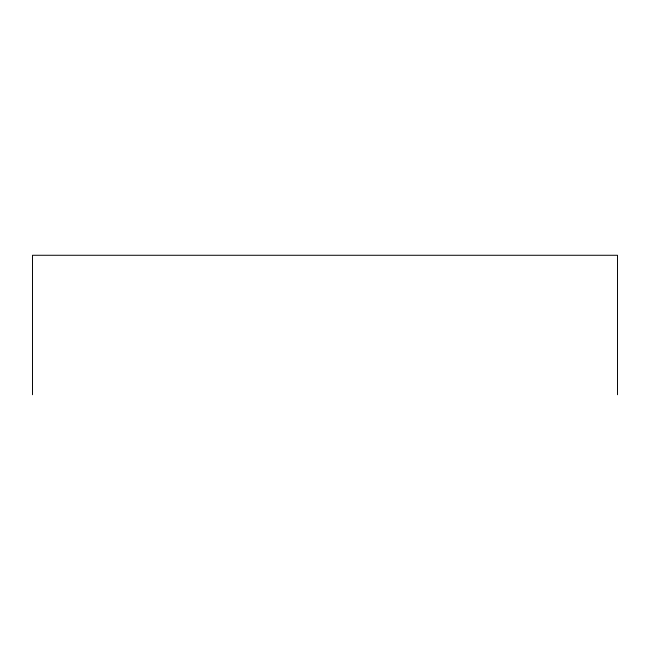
<?xml version="1.0" encoding="UTF-8"?>
<svg xmlns="http://www.w3.org/2000/svg" width="650" height="650" viewBox="0 0 650 650"><rect width="100%" height="100%" fill="white"/><g stroke="black" fill="none" stroke-linecap="round" stroke-linejoin="round"><path stroke-width="0.97" d="M617.5 394.729L617.5 255.271L32.5 255.271L32.5 394.729"/></g></svg>
